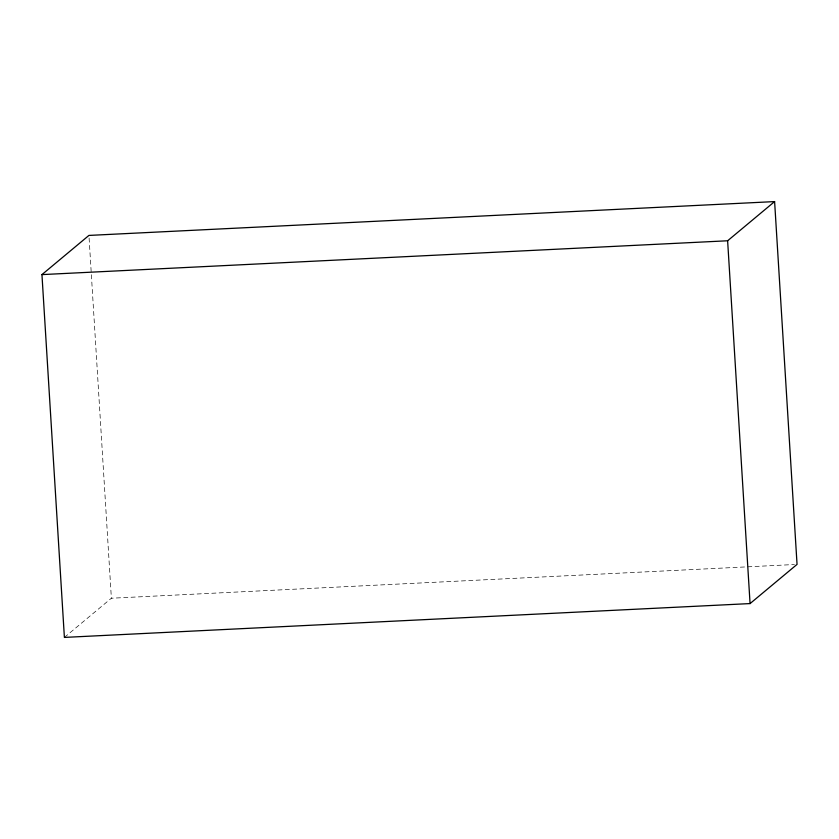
<?xml version="1.0" encoding="UTF-8"?>
<svg xmlns="http://www.w3.org/2000/svg" width="839" height="839" viewBox="0 0 839 839"><rect width="100%" height="100%" fill="white"/><g stroke="black" fill="none" stroke-linecap="round" stroke-linejoin="round"><path stroke-width="0.63" stroke-dasharray="4.2 3.15" d="M64.393 637.409L111.377 598.228L794.428 564.521M89.091 238.035L111.377 598.228"/><path stroke-width="1.26" d="M41.95 274.605L88.934 235.423L774.607 201.591L797.05 564.395L750.066 603.577L64.393 637.409L41.95 274.605L727.623 240.772L774.607 201.591M727.623 240.772L750.066 603.577"/></g></svg>
